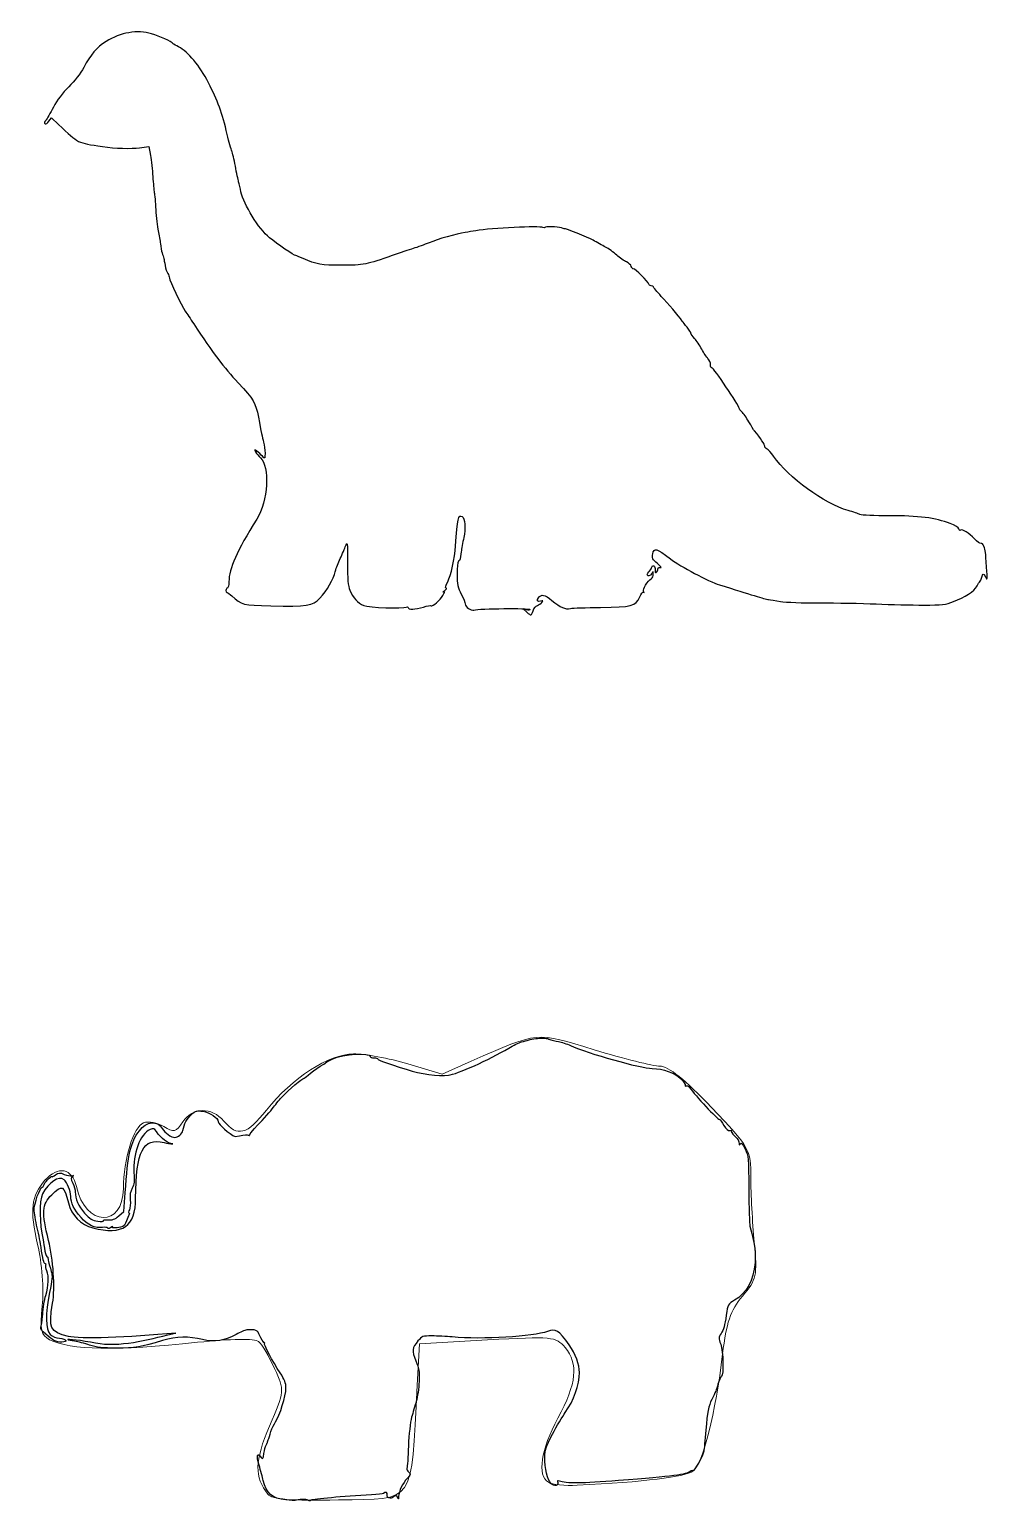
# Model space of a CAD drawing. Header units: centimetres. Extents: x -123 to 5, y -5 to 52.
# Drawn here: x -1.38 to 1.451, y -1.164 to 3.204 of the extents above; entities that cross this region are included whole.
import ezdxf

# ---------------------------------------------------------------- set-up
doc = ezdxf.new("R2010")
doc.units = ezdxf.units.CM
doc.header["$MEASUREMENT"] = 0
doc.layers.add('Layer 1', color=7, linetype='Continuous')

msp = doc.modelspace()

# ---------------------------------------------------------------- linework, layer by layer
at = {"layer": 'Layer 1'}
for points, knots in [([(0.0894, 1.48136), (0.0894, 1.48136), (0.0789, 1.49049), (0.0789, 1.49049), (0.0789, 1.49049), (0.0789, 1.49049), (0.08891, 1.48773), (0.08891, 1.48773), (0.08891, 1.48773), (0.09442, 1.48621), (0.09892, 1.48679), (0.09892, 1.489), (0.09892, 1.489), (0.09892, 1.49341), (-0.05229, 1.49205), (-0.06659, 1.48751), (-0.06659, 1.48751), (-0.07591, 1.48455), (-0.09241, 1.49628), (-0.09241, 1.50587), (-0.09241, 1.50587), (-0.09241, 1.50894), (-0.09777, 1.52178), (-0.10432, 1.53441), (-0.10432, 1.53441), (-0.1142, 1.55345), (-0.11628, 1.56343), (-0.11653, 1.59284), (-0.11653, 1.59284), (-0.1167, 1.61235), (-0.11484, 1.62973), (-0.1124, 1.63147), (-0.1124, 1.63147), (-0.10763, 1.63488), (-0.10701, 1.63704), (-0.10426, 1.65974), (-0.10426, 1.65974), (-0.10326, 1.66795), (-0.09988, 1.68673), (-0.09675, 1.70148), (-0.09675, 1.70148), (-0.09093, 1.72884), (-0.09338, 1.75876), (-0.10187, 1.76401), (-0.10187, 1.76401), (-0.11276, 1.77074), (-0.1155, 1.75821), (-0.12097, 1.6769), (-0.12097, 1.6769), (-0.12341, 1.64054), (-0.13469, 1.58879), (-0.14399, 1.57123), (-0.14399, 1.57123), (-0.14973, 1.56039), (-0.15189, 1.55232), (-0.14906, 1.55232), (-0.14906, 1.55232), (-0.14634, 1.55232), (-0.148, 1.54917), (-0.15275, 1.54532), (-0.15275, 1.54532), (-0.1575, 1.54147), (-0.15882, 1.53963), (-0.15567, 1.54123), (-0.15567, 1.54123), (-0.15223, 1.54299), (-0.15322, 1.53877), (-0.15819, 1.53061), (-0.15819, 1.53061), (-0.16705, 1.51603), (-0.18937, 1.49651), (-0.193, 1.50014), (-0.193, 1.50014), (-0.19422, 1.50136), (-0.20445, 1.49959), (-0.21572, 1.4962), (-0.21572, 1.4962), (-0.24009, 1.48886), (-0.2615, 1.48818), (-0.2615, 1.49474), (-0.2615, 1.49474), (-0.2615, 1.49733), (-0.26395, 1.49794), (-0.26695, 1.49609), (-0.26695, 1.49609), (-0.27595, 1.49053), (-0.37716, 1.49434), (-0.39233, 1.50081), (-0.39233, 1.50081), (-0.41005, 1.50837), (-0.42378, 1.52344), (-0.43323, 1.54571), (-0.43323, 1.54571), (-0.43918, 1.55974), (-0.4407, 1.57692), (-0.4405, 1.62796), (-0.4405, 1.62796), (-0.44025, 1.69017), (-0.4405, 1.69184), (-0.44694, 1.67468), (-0.44694, 1.67468), (-0.45062, 1.66489), (-0.45838, 1.64687), (-0.46418, 1.63464), (-0.46418, 1.63464), (-0.46998, 1.6224), (-0.47567, 1.60691), (-0.47683, 1.6002), (-0.47683, 1.6002), (-0.48007, 1.58136), (-0.5021, 1.54346), (-0.5218, 1.52286), (-0.5218, 1.52286), (-0.54404, 1.49959), (-0.55912, 1.4972), (-0.66746, 1.49969), (-0.66746, 1.49969), (-0.74958, 1.50158), (-0.75281, 1.5024), (-0.78204, 1.52893), (-0.78204, 1.52893), (-0.78813, 1.53446), (-0.79464, 1.53898), (-0.7965, 1.53898), (-0.7965, 1.53898), (-0.79836, 1.53898), (-0.79988, 1.54198), (-0.79988, 1.54565), (-0.79988, 1.54565), (-0.79988, 1.54932), (-0.79788, 1.55232), (-0.79543, 1.55232), (-0.79543, 1.55232), (-0.79298, 1.55232), (-0.79095, 1.56083), (-0.79092, 1.57123), (-0.79092, 1.57123), (-0.7908, 1.60991), (-0.76794, 1.66125), (-0.70849, 1.7564), (-0.70849, 1.7564), (-0.67534, 1.80945), (-0.66941, 1.91174), (-0.69798, 1.9376), (-0.69798, 1.9376), (-0.70309, 1.94222), (-0.70941, 1.95003), (-0.71203, 1.95495), (-0.71203, 1.95495), (-0.71647, 1.96328), (-0.71621, 1.96344), (-0.70828, 1.95723), (-0.70828, 1.95723), (-0.7036, 1.95356), (-0.69626, 1.94675), (-0.69198, 1.94209), (-0.69198, 1.94209), (-0.68445, 1.93389), (-0.68419, 1.93418), (-0.68422, 1.95098), (-0.68422, 1.95098), (-0.68422, 1.96053), (-0.68615, 1.97535), (-0.68847, 1.98392), (-0.68847, 1.98392), (-0.69316, 2.00117), (-0.69532, 2.0116), (-0.70377, 2.05747), (-0.70377, 2.05747), (-0.7117, 2.10056), (-0.71716, 2.10983), (-0.76386, 2.15967), (-0.76386, 2.15967), (-0.80554, 2.20415), (-0.83795, 2.24714), (-0.89503, 2.33369), (-0.89503, 2.33369), (-0.90454, 2.3481), (-0.9157, 2.3649), (-0.91984, 2.37102), (-0.91984, 2.37102), (-0.9322, 2.3893), (-0.96673, 2.46168), (-0.96673, 2.46934), (-0.96673, 2.46934), (-0.96673, 2.47325), (-0.96896, 2.47925), (-0.97168, 2.48269), (-0.97168, 2.48269), (-0.9744, 2.48612), (-0.97801, 2.49694), (-0.9797, 2.50673), (-0.9797, 2.50673), (-0.98323, 2.52718), (-0.98384, 2.52972), (-0.98854, 2.54374), (-0.98854, 2.54374), (-0.99044, 2.54941), (-0.99273, 2.56143), (-0.99361, 2.57044), (-0.99361, 2.57044), (-0.9945, 2.57945), (-0.99736, 2.59683), (-0.99997, 2.60907), (-0.99997, 2.60907), (-1.00258, 2.62131), (-1.00581, 2.64934), (-1.00714, 2.67136), (-1.00714, 2.67136), (-1.00847, 2.69338), (-1.01052, 2.71641), (-1.0117, 2.72253), (-1.0117, 2.72253), (-1.01288, 2.72865), (-1.01476, 2.74967), (-1.01589, 2.76925), (-1.01589, 2.76925), (-1.01702, 2.78883), (-1.0201, 2.81701), (-1.02273, 2.83187), (-1.02273, 2.83187), (-1.02273, 2.83187), (-1.02752, 2.85889), (-1.02752, 2.85889), (-1.02752, 2.85889), (-1.02752, 2.85889), (-1.05497, 2.85489), (-1.05497, 2.85489), (-1.05497, 2.85489), (-1.08028, 2.8512), (-1.12681, 2.85266), (-1.16474, 2.85832), (-1.16474, 2.85832), (-1.24065, 2.86965), (-1.23412, 2.86638), (-1.29429, 2.92316), (-1.29429, 2.92316), (-1.29429, 2.92316), (-1.31593, 2.94358), (-1.31593, 2.94358), (-1.31593, 2.94358), (-1.31593, 2.94358), (-1.32285, 2.93303), (-1.32285, 2.93303), (-1.32285, 2.93303), (-1.32665, 2.92722), (-1.33181, 2.92374), (-1.33431, 2.92528), (-1.33431, 2.92528), (-1.33722, 2.92708), (-1.33657, 2.93073), (-1.33251, 2.93543), (-1.33251, 2.93543), (-1.32902, 2.93947), (-1.3187, 2.95716), (-1.30957, 2.97475), (-1.30957, 2.97475), (-1.29888, 2.99535), (-1.28274, 3.01672), (-1.26421, 3.03482), (-1.26421, 3.03482), (-1.24722, 3.05141), (-1.22915, 3.07481), (-1.22007, 3.09199), (-1.22007, 3.09199), (-1.19956, 3.13079), (-1.18188, 3.15146), (-1.15429, 3.16892), (-1.15429, 3.16892), (-1.11202, 3.19568), (-1.06082, 3.20437), (-1.01949, 3.19182), (-1.01949, 3.19182), (-0.99504, 3.18439), (-0.9606, 3.1686), (-0.95563, 3.16253), (-0.95563, 3.16253), (-0.95441, 3.16104), (-0.94733, 3.1567), (-0.9399, 3.1529), (-0.9399, 3.1529), (-0.91158, 3.1384), (-0.87729, 3.09731), (-0.85144, 3.04691), (-0.85144, 3.04691), (-0.82464, 2.99463), (-0.81104, 2.95726), (-0.79576, 2.89384), (-0.79576, 2.89384), (-0.79045, 2.87182), (-0.78444, 2.84979), (-0.7824, 2.8449), (-0.7824, 2.8449), (-0.78036, 2.84001), (-0.77566, 2.81998), (-0.77195, 2.80041), (-0.77195, 2.80041), (-0.76824, 2.78083), (-0.76384, 2.75981), (-0.76216, 2.75369), (-0.76216, 2.75369), (-0.76048, 2.74757), (-0.7574, 2.7344), (-0.75531, 2.72441), (-0.75531, 2.72441), (-0.74742, 2.68676), (-0.70269, 2.61455), (-0.67122, 2.58867), (-0.67122, 2.58867), (-0.64814, 2.56969), (-0.59784, 2.53567), (-0.59287, 2.53567), (-0.59287, 2.53567), (-0.59167, 2.53567), (-0.5822, 2.53184), (-0.57182, 2.52716), (-0.57182, 2.52716), (-0.53272, 2.50952), (-0.51795, 2.50692), (-0.4573, 2.50703), (-0.4573, 2.50703), (-0.39345, 2.50714), (-0.3823, 2.50928), (-0.30824, 2.53566), (-0.30824, 2.53566), (-0.28622, 2.54351), (-0.25818, 2.55298), (-0.24595, 2.55672), (-0.24595, 2.55672), (-0.23371, 2.56046), (-0.21269, 2.56808), (-0.19923, 2.57366), (-0.19923, 2.57366), (-0.17357, 2.5843), (-0.11895, 2.59987), (-0.09244, 2.6041), (-0.09244, 2.6041), (-0.08387, 2.60547), (-0.06986, 2.60777), (-0.06129, 2.60921), (-0.06129, 2.60921), (-0.01468, 2.61706), (0.12788, 2.62401), (0.13704, 2.61887), (0.13704, 2.61887), (0.14053, 2.61691), (0.14338, 2.61693), (0.14338, 2.61891), (0.14338, 2.61891), (0.14338, 2.62259), (0.18033, 2.62148), (0.19232, 2.61744), (0.19232, 2.61744), (0.19599, 2.6162), (0.19948, 2.61528), (0.20008, 2.61539), (0.20008, 2.61539), (0.20453, 2.61622), (0.26971, 2.59019), (0.28576, 2.58117), (0.28576, 2.58117), (0.29677, 2.57498), (0.31316, 2.56591), (0.32218, 2.56102), (0.32218, 2.56102), (0.3312, 2.55613), (0.34622, 2.54543), (0.35555, 2.53725), (0.35555, 2.53725), (0.36488, 2.52907), (0.37791, 2.51993), (0.38449, 2.51693), (0.38449, 2.51693), (0.39107, 2.51394), (0.39741, 2.50786), (0.39857, 2.50343), (0.39857, 2.50343), (0.39973, 2.499), (0.40235, 2.49589), (0.4044, 2.49651), (0.4044, 2.49651), (0.40908, 2.49795), (0.45039, 2.45721), (0.45039, 2.45116), (0.45039, 2.45116), (0.45039, 2.4487), (0.45339, 2.44669), (0.45706, 2.44669), (0.45706, 2.44669), (0.46073, 2.44669), (0.46375, 2.44519), (0.46376, 2.44335), (0.46376, 2.44335), (0.46376, 2.44151), (0.47435, 2.42887), (0.48726, 2.41525), (0.48726, 2.41525), (0.50708, 2.39434), (0.53699, 2.35912), (0.54931, 2.34217), (0.54931, 2.34217), (0.55111, 2.3397), (0.55762, 2.33138), (0.56377, 2.32368), (0.56377, 2.32368), (0.56993, 2.31599), (0.57496, 2.30796), (0.57496, 2.30584), (0.57496, 2.30584), (0.57496, 2.30372), (0.57974, 2.29683), (0.58559, 2.29053), (0.58559, 2.29053), (0.59143, 2.28423), (0.60106, 2.26998), (0.60697, 2.25886), (0.60697, 2.25886), (0.61289, 2.24775), (0.62112, 2.23526), (0.62527, 2.23111), (0.62527, 2.23111), (0.62942, 2.22696), (0.63281, 2.21859), (0.63281, 2.2125), (0.63281, 2.2125), (0.63281, 2.20641), (0.6346, 2.20254), (0.63678, 2.20389), (0.63678, 2.20389), (0.64046, 2.20616), (0.71735, 2.09184), (0.71735, 2.0841), (0.71735, 2.0841), (0.71735, 2.0822), (0.72095, 2.0774), (0.72535, 2.07344), (0.72535, 2.07344), (0.72975, 2.06948), (0.73912, 2.05626), (0.74617, 2.04407), (0.74617, 2.04407), (0.75322, 2.03187), (0.76066, 2.01986), (0.7627, 2.01737), (0.7627, 2.01737), (0.78141, 1.99454), (0.79299, 1.97721), (0.79299, 1.97205), (0.79299, 1.97205), (0.79299, 1.96864), (0.79606, 1.96467), (0.79982, 1.96323), (0.79982, 1.96323), (0.80358, 1.96179), (0.81235, 1.95234), (0.81932, 1.94223), (0.81932, 1.94223), (0.86295, 1.87896), (0.96874, 1.80196), (1.03994, 1.78167), (1.03994, 1.78167), (1.05462, 1.77749), (1.07019, 1.77218), (1.07453, 1.76988), (1.07453, 1.76988), (1.07887, 1.76758), (1.11791, 1.76586), (1.16129, 1.76606), (1.16129, 1.76606), (1.24704, 1.76646), (1.29768, 1.76007), (1.34139, 1.74332), (1.34139, 1.74332), (1.35593, 1.73775), (1.36697, 1.73079), (1.36697, 1.7272), (1.36697, 1.7272), (1.36697, 1.72372), (1.36906, 1.72217), (1.37162, 1.72375), (1.37162, 1.72375), (1.37756, 1.72742), (1.39654, 1.71549), (1.41385, 1.69721), (1.41385, 1.69721), (1.42128, 1.68937), (1.42962, 1.6837), (1.43238, 1.68462), (1.43238, 1.68462), (1.43514, 1.68554), (1.43896, 1.68168), (1.44085, 1.67604), (1.44085, 1.67604), (1.44561, 1.66185), (1.4456, 1.66198), (1.44883, 1.61462), (1.44883, 1.61462), (1.45138, 1.57721), (1.45103, 1.57387), (1.44578, 1.58555), (1.44578, 1.58555), (1.44016, 1.59807), (1.43708, 1.59695), (1.43396, 1.58125), (1.43396, 1.58125), (1.43347, 1.5788), (1.43052, 1.5738), (1.4274, 1.57013), (1.4274, 1.57013), (1.42428, 1.56646), (1.42055, 1.56014), (1.41912, 1.55609), (1.41912, 1.55609), (1.41537, 1.54547), (1.38237, 1.52413), (1.3514, 1.5123), (1.3514, 1.5123), (1.32817, 1.50342), (1.31663, 1.5021), (1.26241, 1.5021), (1.26241, 1.5021), (1.22815, 1.5021), (1.16508, 1.50361), (1.12225, 1.50546), (1.12225, 1.50546), (1.07942, 1.50731), (1.00434, 1.50871), (0.9554, 1.50857), (0.9554, 1.50857), (0.90646, 1.50843), (0.8544, 1.51031), (0.83972, 1.51275), (0.83972, 1.51275), (0.82504, 1.51519), (0.80902, 1.51777), (0.80412, 1.51849), (0.80412, 1.51849), (0.79346, 1.52005), (0.7503, 1.53301), (0.65951, 1.56194), (0.65951, 1.56194), (0.62639, 1.57249), (0.54458, 1.61566), (0.51413, 1.63865), (0.51413, 1.63865), (0.47183, 1.67059), (0.46571, 1.67236), (0.46199, 1.65375), (0.46199, 1.65375), (0.45942, 1.64089), (0.46098, 1.63762), (0.47587, 1.62472), (0.47587, 1.62472), (0.4851, 1.61673), (0.48915, 1.6114), (0.48486, 1.61288), (0.48486, 1.61288), (0.47964, 1.61468), (0.47707, 1.6133), (0.47707, 1.60868), (0.47707, 1.60868), (0.47707, 1.60489), (0.47491, 1.60045), (0.47226, 1.59882), (0.47226, 1.59882), (0.46922, 1.59694), (0.46799, 1.59957), (0.46892, 1.60593), (0.46892, 1.60593), (0.46973, 1.61148), (0.46789, 1.61687), (0.46483, 1.61791), (0.46483, 1.61791), (0.46177, 1.61895), (0.45927, 1.6175), (0.45927, 1.61467), (0.45927, 1.61467), (0.45927, 1.61184), (0.45627, 1.60653), (0.4526, 1.60286), (0.4526, 1.60286), (0.44893, 1.59919), (0.44593, 1.59433), (0.44593, 1.59205), (0.44593, 1.59205), (0.44593, 1.58513), (0.45411, 1.58743), (0.45892, 1.59571), (0.45892, 1.59571), (0.46299, 1.6027), (0.46347, 1.6025), (0.46359, 1.59371), (0.46359, 1.59371), (0.46367, 1.58833), (0.46107, 1.58232), (0.45783, 1.58036), (0.45783, 1.58036), (0.44642, 1.57347), (0.43146, 1.54884), (0.43499, 1.54274), (0.43499, 1.54274), (0.43689, 1.53945), (0.4368, 1.53825), (0.43479, 1.54007), (0.43479, 1.54007), (0.43278, 1.54189), (0.42763, 1.53557), (0.42335, 1.52601), (0.42335, 1.52601), (0.4113, 1.4991), (0.39899, 1.4958), (0.30799, 1.49512), (0.30799, 1.49512), (0.26516, 1.4948), (0.22497, 1.49344), (0.21866, 1.49211), (0.21866, 1.49211), (0.20305, 1.4888), (0.18955, 1.49465), (0.16391, 1.51585), (0.16391, 1.51585), (0.14286, 1.53326), (0.13246, 1.53534), (0.12452, 1.52374), (0.12452, 1.52374), (0.11866, 1.51519), (0.12093, 1.51121), (0.13027, 1.51365), (0.13027, 1.51365), (0.13767, 1.51558), (0.13844, 1.51486), (0.13432, 1.50989), (0.13432, 1.50989), (0.13151, 1.50651), (0.12556, 1.50258), (0.12109, 1.50116), (0.12109, 1.50116), (0.11662, 1.49974), (0.1109, 1.49266), (0.10838, 1.48541), (0.10838, 1.48541), (0.10292, 1.46975), (0.10277, 1.46972), (0.08936, 1.48138), (0.08936, 1.48138), (0.08936, 1.48138), (0.0894, 1.48136), (0.0894, 1.48136)], [0, 0, 0, 0, 0.006135, 0.006135, 0.006135, 0.006135, 0.0122699, 0.0122699, 0.0122699, 0.0122699, 0.0184049, 0.0184049, 0.0184049, 0.0184049, 0.0245399, 0.0245399, 0.0245399, 0.0245399, 0.0306748, 0.0306748, 0.0306748, 0.0306748, 0.0368098, 0.0368098, 0.0368098, 0.0368098, 0.0429448, 0.0429448, 0.0429448, 0.0429448, 0.0490798, 0.0490798, 0.0490798, 0.0490798, 0.0552147, 0.0552147, 0.0552147, 0.0552147, 0.0613497, 0.0613497, 0.0613497, 0.0613497, 0.0674847, 0.0674847, 0.0674847, 0.0674847, 0.0736196, 0.0736196, 0.0736196, 0.0736196, 0.0797546, 0.0797546, 0.0797546, 0.0797546, 0.0858896, 0.0858896, 0.0858896, 0.0858896, 0.0920245, 0.0920245, 0.0920245, 0.0920245, 0.0981595, 0.0981595, 0.0981595, 0.0981595, 0.1042945, 0.1042945, 0.1042945, 0.1042945, 0.1104294, 0.1104294, 0.1104294, 0.1104294, 0.1165644, 0.1165644, 0.1165644, 0.1165644, 0.1226994, 0.1226994, 0.1226994, 0.1226994, 0.1288344, 0.1288344, 0.1288344, 0.1288344, 0.1349693, 0.1349693, 0.1349693, 0.1349693, 0.1411043, 0.1411043, 0.1411043, 0.1411043, 0.1472393, 0.1472393, 0.1472393, 0.1472393, 0.1533742, 0.1533742, 0.1533742, 0.1533742, 0.1595092, 0.1595092, 0.1595092, 0.1595092, 0.1656442, 0.1656442, 0.1656442, 0.1656442, 0.1717791, 0.1717791, 0.1717791, 0.1717791, 0.1779141, 0.1779141, 0.1779141, 0.1779141, 0.1840491, 0.1840491, 0.1840491, 0.1840491, 0.190184, 0.190184, 0.190184, 0.190184, 0.196319, 0.196319, 0.196319, 0.196319, 0.202454, 0.202454, 0.202454, 0.202454, 0.208589, 0.208589, 0.208589, 0.208589, 0.2147239, 0.2147239, 0.2147239, 0.2147239, 0.2208589, 0.2208589, 0.2208589, 0.2208589, 0.2269939, 0.2269939, 0.2269939, 0.2269939, 0.2331288, 0.2331288, 0.2331288, 0.2331288, 0.2392638, 0.2392638, 0.2392638, 0.2392638, 0.2453988, 0.2453988, 0.2453988, 0.2453988, 0.2515337, 0.2515337, 0.2515337, 0.2515337, 0.2576687, 0.2576687, 0.2576687, 0.2576687, 0.2638037, 0.2638037, 0.2638037, 0.2638037, 0.2699387, 0.2699387, 0.2699387, 0.2699387, 0.2760736, 0.2760736, 0.2760736, 0.2760736, 0.2822086, 0.2822086, 0.2822086, 0.2822086, 0.2883436, 0.2883436, 0.2883436, 0.2883436, 0.2944785, 0.2944785, 0.2944785, 0.2944785, 0.3006135, 0.3006135, 0.3006135, 0.3006135, 0.3067485, 0.3067485, 0.3067485, 0.3067485, 0.3128834, 0.3128834, 0.3128834, 0.3128834, 0.3190184, 0.3190184, 0.3190184, 0.3190184, 0.3251534, 0.3251534, 0.3251534, 0.3251534, 0.3312883, 0.3312883, 0.3312883, 0.3312883, 0.3374233, 0.3374233, 0.3374233, 0.3374233, 0.3435583, 0.3435583, 0.3435583, 0.3435583, 0.3496933, 0.3496933, 0.3496933, 0.3496933, 0.3558282, 0.3558282, 0.3558282, 0.3558282, 0.3619632, 0.3619632, 0.3619632, 0.3619632, 0.3680982, 0.3680982, 0.3680982, 0.3680982, 0.3742331, 0.3742331, 0.3742331, 0.3742331, 0.3803681, 0.3803681, 0.3803681, 0.3803681, 0.3865031, 0.3865031, 0.3865031, 0.3865031, 0.392638, 0.392638, 0.392638, 0.392638, 0.398773, 0.398773, 0.398773, 0.398773, 0.404908, 0.404908, 0.404908, 0.404908, 0.4110429, 0.4110429, 0.4110429, 0.4110429, 0.4171779, 0.4171779, 0.4171779, 0.4171779, 0.4233129, 0.4233129, 0.4233129, 0.4233129, 0.4294479, 0.4294479, 0.4294479, 0.4294479, 0.4355828, 0.4355828, 0.4355828, 0.4355828, 0.4417178, 0.4417178, 0.4417178, 0.4417178, 0.4478528, 0.4478528, 0.4478528, 0.4478528, 0.4539877, 0.4539877, 0.4539877, 0.4539877, 0.4601227, 0.4601227, 0.4601227, 0.4601227, 0.4662577, 0.4662577, 0.4662577, 0.4662577, 0.4723926, 0.4723926, 0.4723926, 0.4723926, 0.4785276, 0.4785276, 0.4785276, 0.4785276, 0.4846626, 0.4846626, 0.4846626, 0.4846626, 0.4907975, 0.4907975, 0.4907975, 0.4907975, 0.4969325, 0.4969325, 0.4969325, 0.4969325, 0.5030675, 0.5030675, 0.5030675, 0.5030675, 0.5092025, 0.5092025, 0.5092025, 0.5092025, 0.5153374, 0.5153374, 0.5153374, 0.5153374, 0.5214724, 0.5214724, 0.5214724, 0.5214724, 0.5276074, 0.5276074, 0.5276074, 0.5276074, 0.5337423, 0.5337423, 0.5337423, 0.5337423, 0.5398773, 0.5398773, 0.5398773, 0.5398773, 0.5460123, 0.5460123, 0.5460123, 0.5460123, 0.5521472, 0.5521472, 0.5521472, 0.5521472, 0.5582822, 0.5582822, 0.5582822, 0.5582822, 0.5644172, 0.5644172, 0.5644172, 0.5644172, 0.5705521, 0.5705521, 0.5705521, 0.5705521, 0.5766871, 0.5766871, 0.5766871, 0.5766871, 0.5828221, 0.5828221, 0.5828221, 0.5828221, 0.5889571, 0.5889571, 0.5889571, 0.5889571, 0.595092, 0.595092, 0.595092, 0.595092, 0.601227, 0.601227, 0.601227, 0.601227, 0.607362, 0.607362, 0.607362, 0.607362, 0.6134969, 0.6134969, 0.6134969, 0.6134969, 0.6196319, 0.6196319, 0.6196319, 0.6196319, 0.6257669, 0.6257669, 0.6257669, 0.6257669, 0.6319018, 0.6319018, 0.6319018, 0.6319018, 0.6380368, 0.6380368, 0.6380368, 0.6380368, 0.6441718, 0.6441718, 0.6441718, 0.6441718, 0.6503067, 0.6503067, 0.6503067, 0.6503067, 0.6564417, 0.6564417, 0.6564417, 0.6564417, 0.6625767, 0.6625767, 0.6625767, 0.6625767, 0.6687117, 0.6687117, 0.6687117, 0.6687117, 0.6748466, 0.6748466, 0.6748466, 0.6748466, 0.6809816, 0.6809816, 0.6809816, 0.6809816, 0.6871166, 0.6871166, 0.6871166, 0.6871166, 0.6932515, 0.6932515, 0.6932515, 0.6932515, 0.6993865, 0.6993865, 0.6993865, 0.6993865, 0.7055215, 0.7055215, 0.7055215, 0.7055215, 0.7116564, 0.7116564, 0.7116564, 0.7116564, 0.7177914, 0.7177914, 0.7177914, 0.7177914, 0.7239264, 0.7239264, 0.7239264, 0.7239264, 0.7300613, 0.7300613, 0.7300613, 0.7300613, 0.7361963, 0.7361963, 0.7361963, 0.7361963, 0.7423313, 0.7423313, 0.7423313, 0.7423313, 0.7484663, 0.7484663, 0.7484663, 0.7484663, 0.7546012, 0.7546012, 0.7546012, 0.7546012, 0.7607362, 0.7607362, 0.7607362, 0.7607362, 0.7668712, 0.7668712, 0.7668712, 0.7668712, 0.7730061, 0.7730061, 0.7730061, 0.7730061, 0.7791411, 0.7791411, 0.7791411, 0.7791411, 0.7852761, 0.7852761, 0.7852761, 0.7852761, 0.791411, 0.791411, 0.791411, 0.791411, 0.797546, 0.797546, 0.797546, 0.797546, 0.803681, 0.803681, 0.803681, 0.803681, 0.809816, 0.809816, 0.809816, 0.809816, 0.8159509, 0.8159509, 0.8159509, 0.8159509, 0.8220859, 0.8220859, 0.8220859, 0.8220859, 0.8282209, 0.8282209, 0.8282209, 0.8282209, 0.8343558, 0.8343558, 0.8343558, 0.8343558, 0.8404908, 0.8404908, 0.8404908, 0.8404908, 0.8466258, 0.8466258, 0.8466258, 0.8466258, 0.8527607, 0.8527607, 0.8527607, 0.8527607, 0.8588957, 0.8588957, 0.8588957, 0.8588957, 0.8650307, 0.8650307, 0.8650307, 0.8650307, 0.8711656, 0.8711656, 0.8711656, 0.8711656, 0.8773006, 0.8773006, 0.8773006, 0.8773006, 0.8834356, 0.8834356, 0.8834356, 0.8834356, 0.8895706, 0.8895706, 0.8895706, 0.8895706, 0.8957055, 0.8957055, 0.8957055, 0.8957055, 0.9018405, 0.9018405, 0.9018405, 0.9018405, 0.9079755, 0.9079755, 0.9079755, 0.9079755, 0.9141104, 0.9141104, 0.9141104, 0.9141104, 0.9202454, 0.9202454, 0.9202454, 0.9202454, 0.9263804, 0.9263804, 0.9263804, 0.9263804, 0.9325153, 0.9325153, 0.9325153, 0.9325153, 0.9386503, 0.9386503, 0.9386503, 0.9386503, 0.9447853, 0.9447853, 0.9447853, 0.9447853, 0.9509202, 0.9509202, 0.9509202, 0.9509202, 0.9570552, 0.9570552, 0.9570552, 0.9570552, 0.9631902, 0.9631902, 0.9631902, 0.9631902, 0.9693252, 0.9693252, 0.9693252, 0.9693252, 0.9754601, 0.9754601, 0.9754601, 0.9754601, 0.9815951, 0.9815951, 0.9815951, 0.9815951, 0.9877301, 0.9877301, 0.9877301, 0.9877301, 1, 1, 1, 1]), ([(0.13689, 0.22135), (0.12421, 0.22147), (0.10823, 0.21934), (0.09398, 0.21531), (0.09398, 0.21531), (0.09031, 0.21427), (0.08131, 0.21183), (0.07397, 0.2099), (0.07397, 0.2099), (0.06663, 0.20797), (0.04961, 0.19974), (0.03609, 0.19165), (0.03609, 0.19165), (-0.02153, 0.15719), (-0.11717, 0.11418), (-0.1421, 0.11149), (-0.1421, 0.11149), (-0.17108, 0.10836), (-0.22627, 0.11584), (-0.26417, 0.12798), (-0.26417, 0.12798), (-0.33465, 0.15055), (-0.351, 0.15651), (-0.351, 0.15969), (-0.351, 0.15969), (-0.351, 0.16158), (-0.35596, 0.16309), (-0.36207, 0.16309), (-0.36207, 0.16309), (-0.36819, 0.16309), (-0.37314, 0.16486), (-0.37314, 0.16699), (-0.37314, 0.16699), (-0.37314, 0.17928), (-0.4535, 0.17398), (-0.48426, 0.15969), (-0.48426, 0.15969), (-0.5029, 0.15103), (-0.53961, 0.12675), (-0.55674, 0.11162), (-0.55674, 0.11162), (-0.56346, 0.10568), (-0.56956, 0.10131), (-0.57033, 0.10193), (-0.57033, 0.10193), (-0.57219, 0.10342), (-0.6156, 0.06653), (-0.63199, 0.04958), (-0.63199, 0.04958), (-0.63909, 0.04224), (-0.6513, 0.0275), (-0.65917, 0.01674), (-0.65917, 0.01674), (-0.66704, 0.00598), (-0.68839, -0.01801), (-0.70661, -0.03662), (-0.70661, -0.03662), (-0.75884, -0.08994), (-0.69585, -0.053), (-0.77205, -0.07009), (-0.77205, -0.07009), (-0.79014, -0.06267), (-0.82251, -0.0343), (-0.82251, -0.02592), (-0.82251, -0.02592), (-0.82251, -0.01508), (-0.84747, 0.00194), (-0.86744, 0.00479), (-0.86744, 0.00479), (-0.88554, 0.00737), (-0.88927, 0.00637), (-0.90167, -0.00465), (-0.90167, -0.00465), (-0.91466, -0.0162), (-0.92335, -0.03231), (-0.92734, -0.05209), (-0.92734, -0.05209), (-0.92922, -0.06141), (-0.94179, -0.07239), (-0.95087, -0.0726), (-0.95087, -0.0726), (-0.96134, -0.07285), (-0.98052, -0.05904), (-0.98812, -0.0458), (-0.98812, -0.0458), (-1.00212, -0.0214), (-1.03439, -0.02466), (-1.0557, -0.0526), (-1.0557, -0.0526), (-1.08212, -0.08724), (-1.08951, -0.11943), (-1.09761, -0.23683), (-1.09761, -0.23683), (-1.09761, -0.23683), (-1.10139, -0.29195), (-1.10139, -0.29195), (-1.10139, -0.29195), (-1.10139, -0.29195), (-1.11662, -0.30479), (-1.11662, -0.30479), (-1.11662, -0.30479), (-1.12842, -0.31475), (-1.13543, -0.31737), (-1.14808, -0.31637), (-1.14808, -0.31637), (-1.1572, -0.31564), (-1.16334, -0.31685), (-1.16192, -0.31914), (-1.16192, -0.31914), (-1.16042, -0.32156), (-1.16732, -0.32202), (-1.17891, -0.32027), (-1.17891, -0.32027), (-1.19487, -0.31787), (-1.20204, -0.31342), (-1.21742, -0.29623), (-1.21742, -0.29623), (-1.23585, -0.27563), (-1.24518, -0.25461), (-1.24523, -0.23356), (-1.24523, -0.23356), (-1.24523, -0.22781), (-1.2486, -0.21619), (-1.25265, -0.20764), (-1.25265, -0.20764), (-1.25894, -0.19438), (-1.25912, -0.19143), (-1.25378, -0.18763), (-1.25378, -0.18763), (-1.2488, -0.18409), (-1.24906, -0.18366), (-1.25516, -0.18562), (-1.25516, -0.18562), (-1.25938, -0.18697), (-1.26956, -0.18517), (-1.27781, -0.18172), (-1.27781, -0.18172), (-1.29114, -0.17615), (-1.29412, -0.17633), (-1.30361, -0.18298), (-1.30361, -0.18298), (-1.30949, -0.1871), (-1.31444, -0.18957), (-1.31468, -0.18839), (-1.31468, -0.18839), (-1.31557, -0.18405), (-1.33851, -0.20869), (-1.33859, -0.21406), (-1.33859, -0.21406), (-1.33863, -0.21712), (-1.34045, -0.2196), (-1.34262, -0.2196), (-1.34262, -0.2196), (-1.34914, -0.2196), (-1.36733, -0.26938), (-1.36691, -0.28617), (-1.36691, -0.28617), (-1.3667, -0.29479), (-1.36251, -0.31885), (-1.3576, -0.33965), (-1.3576, -0.33965), (-1.35269, -0.36045), (-1.34752, -0.38652), (-1.34615, -0.39754), (-1.34615, -0.39754), (-1.34207, -0.43026), (-1.33786, -0.44649), (-1.33344, -0.44649), (-1.33344, -0.44649), (-1.33115, -0.44649), (-1.33042, -0.44828), (-1.3318, -0.45052), (-1.3318, -0.45052), (-1.33319, -0.45276), (-1.33203, -0.46032), (-1.32928, -0.46726), (-1.32928, -0.46726), (-1.32264, -0.48402), (-1.3238, -0.51006), (-1.33243, -0.53974), (-1.33243, -0.53974), (-1.33631, -0.5531), (-1.34022, -0.57813), (-1.34111, -0.59536), (-1.34111, -0.59536), (-1.34396, -0.64414), (-1.35772, -0.63075), (-1.33192, -0.65463), (-1.33192, -0.65463), (-1.31391, -0.67202), (-1.30207, -0.67791), (-1.28523, -0.67791), (-1.28523, -0.67791), (-1.26511, -0.67791), (-1.27073, -0.66786), (-1.29165, -0.66646), (-1.29165, -0.66646), (-1.30249, -0.66574), (-1.31259, -0.66151), (-1.31921, -0.65488), (-1.31921, -0.65488), (-1.33375, -0.64033), (-1.33444, -0.59375), (-1.3211, -0.5313), (-1.3211, -0.5313), (-1.31314, -0.49406), (-1.31216, -0.48167), (-1.31594, -0.46901), (-1.31594, -0.46901), (-1.32428, -0.44106), (-1.32669, -0.43088), (-1.32563, -0.42912), (-1.32563, -0.42912), (-1.32506, -0.42817), (-1.32664, -0.42614), (-1.32915, -0.42459), (-1.32915, -0.42459), (-1.33166, -0.42304), (-1.33492, -0.41185), (-1.33645, -0.39967), (-1.33645, -0.39967), (-1.33798, -0.38749), (-1.3401, -0.37452), (-1.34111, -0.37085), (-1.34111, -0.37085), (-1.35125, -0.3338), (-1.35183, -0.25783), (-1.34212, -0.2396), (-1.34212, -0.2396), (-1.32381, -0.20523), (-1.29332, -0.18512), (-1.27832, -0.19757), (-1.27832, -0.19757), (-1.26893, -0.20536), (-1.25856, -0.23117), (-1.25856, -0.2469), (-1.25856, -0.2469), (-1.25856, -0.26588), (-1.24887, -0.28579), (-1.22798, -0.30932), (-1.22798, -0.30932), (-1.20817, -0.33163), (-1.18622, -0.3418), (-1.16468, -0.33864), (-1.16468, -0.33864), (-1.15742, -0.33757), (-1.15041, -0.3385), (-1.14908, -0.34065), (-1.14908, -0.34065), (-1.14775, -0.34281), (-1.14361, -0.34212), (-1.14002, -0.33914), (-1.14002, -0.33914), (-1.13481, -0.33483), (-1.13377, -0.33491), (-1.13486, -0.33964), (-1.13486, -0.33964), (-1.09145, -0.34007), (-1.10158, -0.33248), (-1.08515, -0.29736), (-1.08515, -0.29736), (-1.08813, -0.29552), (-1.08804, -0.29179), (-1.08503, -0.28616), (-1.08503, -0.28616), (-1.08255, -0.28152), (-1.08148, -0.26851), (-1.08264, -0.25722), (-1.08264, -0.25722), (-1.08411, -0.24298), (-1.08239, -0.23236), (-1.0771, -0.22249), (-1.0771, -0.22249), (-1.0712, -0.21149), (-1.06997, -0.20121), (-1.07169, -0.17719), (-1.07169, -0.17719), (-1.0757, -0.12119), (-1.05399, -0.06287), (-1.024, -0.04921), (-1.024, -0.04921), (-1.01405, -0.04468), (-1.01181, -0.04537), (-1.0055, -0.0545), (-1.0055, -0.0545), (-0.99005, -0.07687), (-0.9733, -0.08947), (-0.95705, -0.0915), (-0.95705, -0.0915), (-0.96496, -0.09122), (-0.97353, -0.08991), (-0.98272, -0.0876), (-0.98272, -0.0876), (-1.04518, -0.07192), (-1.06608, -0.11307), (-1.06666, -0.2522), (-1.06666, -0.2522), (-1.06701, -0.33634), (-1.10436, -0.36222), (-1.19326, -0.33991), (-1.19326, -0.33991), (-1.22916, -0.3309), (-1.25592, -0.30357), (-1.26524, -0.26642), (-1.26524, -0.26642), (-1.27847, -0.21372), (-1.28389, -0.21107), (-1.31482, -0.24201), (-1.31482, -0.24201), (-1.34351, -0.2707), (-1.34503, -0.29418), (-1.32401, -0.37767), (-1.32401, -0.37767), (-1.31002, -0.43323), (-1.30471, -0.51638), (-1.31218, -0.5624), (-1.31218, -0.5624), (-1.32451, -0.63836), (-1.32021, -0.64748), (-1.26562, -0.66119), (-1.26562, -0.66119), (-1.23254, -0.66949), (-1.08968, -0.66488), (-0.94812, -0.651), (-0.94812, -0.651), (-0.94361, -0.65075), (-0.95626, -0.6528), (-0.95731, -0.65301), (-0.95731, -0.65301), (-1.03373, -0.67185), (-1.11465, -0.69345), (-1.18521, -0.68019), (-1.18521, -0.68019), (-1.22612, -0.672), (-1.27098, -0.66676), (-1.26726, -0.67063), (-1.26726, -0.67063), (-1.26587, -0.67208), (-1.25676, -0.67431), (-1.247, -0.67554), (-1.247, -0.67554), (-1.23724, -0.67677), (-1.21725, -0.68175), (-1.2027, -0.68661), (-1.2027, -0.68661), (-1.18215, -0.69348), (-1.16421, -0.69546), (-1.12178, -0.69554), (-1.12178, -0.69554), (-1.06875, -0.69564), (-1.05141, -0.69275), (-0.98726, -0.67339), (-0.98726, -0.67339), (-0.94588, -0.6609), (-0.90891, -0.66007), (-0.86884, -0.67062), (-0.86884, -0.67062), (-0.83534, -0.67944), (-0.80022, -0.67396), (-0.7693, -0.65502), (-0.7693, -0.65502), (-0.75824, -0.64824), (-0.74421, -0.6423), (-0.73809, -0.64181), (-0.73809, -0.64181), (-0.71181, -0.63968), (-0.70653, -0.64194), (-0.69946, -0.65892), (-0.69946, -0.65892), (-0.69564, -0.6681), (-0.69029, -0.67713), (-0.68751, -0.67893), (-0.68751, -0.67893), (-0.68473, -0.68073), (-0.68389, -0.68216), (-0.68562, -0.6822), (-0.68562, -0.6822), (-0.68985, -0.68229), (-0.66119, -0.73614), (-0.63969, -0.76853), (-0.63969, -0.76853), (-0.62604, -0.78908), (-0.62232, -0.79883), (-0.62232, -0.81446), (-0.62232, -0.81446), (-0.62232, -0.83665), (-0.64076, -0.89556), (-0.65315, -0.91325), (-0.65315, -0.91325), (-0.65759, -0.91958), (-0.66364, -0.93278), (-0.66661, -0.94257), (-0.66661, -0.94257), (-0.66958, -0.95236), (-0.6731, -0.96344), (-0.67454, -0.96711), (-0.67454, -0.96711), (-0.67598, -0.97078), (-0.67744, -0.9747), (-0.67769, -0.97592), (-0.67769, -0.97592), (-0.67794, -0.97714), (-0.67951, -0.98041), (-0.68121, -0.98309), (-0.68121, -0.98309), (-0.68292, -0.98577), (-0.68569, -0.99659), (-0.68738, -1.00713), (-0.68738, -1.00713), (-0.69, -1.02351), (-0.69122, -1.02524), (-0.69581, -1.01896), (-0.69581, -1.01896), (-0.70792, -1.0024), (-0.71054, -1.01225), (-0.70185, -1.04161), (-0.70185, -1.04161), (-0.69696, -1.05813), (-0.69147, -1.0786), (-0.68952, -1.08716), (-0.68952, -1.08716), (-0.68094, -1.12488), (-0.66322, -1.14006), (-0.62232, -1.1448), (-0.62232, -1.1448), (-0.60886, -1.14636), (-0.59663, -1.14708), (-0.59514, -1.14644), (-0.59514, -1.14644), (-0.58634, -1.14266), (-0.55979, -1.14196), (-0.55764, -1.14543), (-0.55764, -1.14543), (-0.55613, -1.14787), (-0.55204, -1.1479), (-0.54757, -1.14555), (-0.54757, -1.14555), (-0.54079, -1.14198), (-0.45522, -1.13437), (-0.3695, -1.12969), (-0.3695, -1.12969), (-0.35153, -1.12871), (-0.33567, -1.12682), (-0.33426, -1.12541), (-0.33426, -1.12541), (-0.32889, -1.12004), (-0.32023, -1.12304), (-0.32268, -1.12944), (-0.32268, -1.12944), (-0.3259, -1.13782), (-0.31217, -1.14359), (-0.30531, -1.13674), (-0.30531, -1.13674), (-0.29821, -1.12964), (-0.29408, -1.13049), (-0.29172, -1.13951), (-0.29172, -1.13951), (-0.29051, -1.14413), (-0.28951, -1.14212), (-0.2892, -1.1346), (-0.2892, -1.1346), (-0.28854, -1.11842), (-0.27765, -1.09549), (-0.26328, -1.07999), (-0.26328, -1.07999), (-0.25312, -1.06903), (-0.25268, -1.06731), (-0.25925, -1.0625), (-0.25925, -1.0625), (-0.26325, -1.05958), (-0.26563, -1.05442), (-0.26454, -1.05105), (-0.26454, -1.05105), (-0.26345, -1.04768), (-0.26155, -1.01789), (-0.26026, -0.98486), (-0.26026, -0.98486), (-0.25894, -0.95081), (-0.25492, -0.91417), (-0.25095, -0.90029), (-0.25095, -0.90029), (-0.2471, -0.88683), (-0.24083, -0.86562), (-0.23711, -0.8531), (-0.23711, -0.8531), (-0.23338, -0.84058), (-0.22969, -0.81428), (-0.22893, -0.79471), (-0.22893, -0.79471), (-0.22778, -0.76527), (-0.2294, -0.75473), (-0.23824, -0.73305), (-0.23824, -0.73305), (-0.25039, -0.70327), (-0.24953, -0.69493), (-0.23207, -0.67428), (-0.23207, -0.67428), (-0.22036, -0.66043), (-0.21808, -0.6596), (-0.19079, -0.65968), (-0.19079, -0.65968), (-0.17488, -0.65973), (-0.14777, -0.66112), (-0.13064, -0.6627), (-0.13064, -0.6627), (-0.04272, -0.67083), (0.10949, -0.66197), (0.15061, -0.64634), (0.15061, -0.64634), (0.17541, -0.63691), (0.18438, -0.64246), (0.21517, -0.68636), (0.21517, -0.68636), (0.23337, -0.71232), (0.24531, -0.74479), (0.24525, -0.76803), (0.24525, -0.76803), (0.24515, -0.80367), (0.22824, -0.8514), (0.20335, -0.88607), (0.20335, -0.88607), (0.19507, -0.8976), (0.17805, -0.92644), (0.1656, -0.95025), (0.1656, -0.95025), (0.14642, -0.98694), (0.14295, -0.99733), (0.14295, -1.01795), (0.14295, -1.01795), (0.14295, -1.05127), (0.15105, -1.08645), (0.16107, -1.09647), (0.16107, -1.09647), (0.17043, -1.10583), (0.18492, -1.10317), (0.18095, -1.09282), (0.18095, -1.09282), (0.17912, -1.08806), (0.1806, -1.08698), (0.18598, -1.08905), (0.18598, -1.08905), (0.20551, -1.09654), (0.25267, -1.09613), (0.36102, -1.08741), (0.36102, -1.08741), (0.52539, -1.07418), (0.56131, -1.06963), (0.57218, -1.06061), (0.57218, -1.06061), (0.57513, -1.05816), (0.57878, -1.05727), (0.58023, -1.05872), (0.58023, -1.05872), (0.58361, -1.0621), (0.61146, -1.01288), (0.61307, -1.00071), (0.61307, -1.00071), (0.61374, -0.99565), (0.61629, -0.96753), (0.61873, -0.93817), (0.61873, -0.93817), (0.62316, -0.88491), (0.6269, -0.86618), (0.63635, -0.84782), (0.63635, -0.84782), (0.64789, -0.82537), (0.64973, -0.82047), (0.65472, -0.80189), (0.65472, -0.80189), (0.6576, -0.79117), (0.66213, -0.78102), (0.66479, -0.77936), (0.66479, -0.77936), (0.67218, -0.77476), (0.67075, -0.70558), (0.66278, -0.68385), (0.66278, -0.68385), (0.65651, -0.66674), (0.65656, -0.66427), (0.66391, -0.65264), (0.66391, -0.65264), (0.67165, -0.6404), (0.67447, -0.63021), (0.67926, -0.59777), (0.67926, -0.59777), (0.68375, -0.56737), (0.68572, -0.56391), (0.70317, -0.5541), (0.70317, -0.5541), (0.73972, -0.53355), (0.76026, -0.49593), (0.76433, -0.44235), (0.76433, -0.44235), (0.76673, -0.41066), (0.76499, -0.39839), (0.74923, -0.33526), (0.74923, -0.33526), (0.7477, -0.32914), (0.74617, -0.27999), (0.74583, -0.22603), (0.74583, -0.22603), (0.74524, -0.13318), (0.74478, -0.12679), (0.73501, -0.10661), (0.73501, -0.10661), (0.72758, -0.09126), (0.72351, -0.08696), (0.72079, -0.09126), (0.72079, -0.09126), (0.71797, -0.0957), (0.71706, -0.09577), (0.71701, -0.09164), (0.71701, -0.09164), (0.71688, -0.08112), (0.71583, -0.07934), (0.70342, -0.06748), (0.70342, -0.06748), (0.69658, -0.06094), (0.69237, -0.05418), (0.69398, -0.05238), (0.69398, -0.05238), (0.6956, -0.05058), (0.69368, -0.05025), (0.68983, -0.05163), (0.68983, -0.05163), (0.68505, -0.05333), (0.67953, -0.04861), (0.67221, -0.03678), (0.67221, -0.03678), (0.66631, -0.02723), (0.66038, -0.01929), (0.65912, -0.01929), (0.65912, -0.01929), (0.65362, -0.01924), (0.58726, 0.05145), (0.57091, 0.07471), (0.57091, 0.07471), (0.56768, 0.0793), (0.56287, 0.08176), (0.56021, 0.08012), (0.56021, 0.08012), (0.55755, 0.07848), (0.55657, 0.07908), (0.55807, 0.0815), (0.55807, 0.0815), (0.55957, 0.08393), (0.55343, 0.09312), (0.54435, 0.10189), (0.54435, 0.10189), (0.52655, 0.11909), (0.49319, 0.13083), (0.46029, 0.13146), (0.46029, 0.13146), (0.42542, 0.13214), (0.27147, 0.17546), (0.2188, 0.19941), (0.2188, 0.19941), (0.20794, 0.20435), (0.19203, 0.20947), (0.18331, 0.21086), (0.18331, 0.21086), (0.17459, 0.21225), (0.1619, 0.21571), (0.15512, 0.21854), (0.15512, 0.21854), (0.15098, 0.22027), (0.14448, 0.22123), (0.13687, 0.22131), (0.13687, 0.22131), (0.13687, 0.22131), (0.13689, 0.22135), (0.13689, 0.22135)], [0, 0, 0, 0, 0.0059172, 0.0059172, 0.0059172, 0.0059172, 0.0118343, 0.0118343, 0.0118343, 0.0118343, 0.0177515, 0.0177515, 0.0177515, 0.0177515, 0.0236686, 0.0236686, 0.0236686, 0.0236686, 0.0295858, 0.0295858, 0.0295858, 0.0295858, 0.035503, 0.035503, 0.035503, 0.035503, 0.0414201, 0.0414201, 0.0414201, 0.0414201, 0.0473373, 0.0473373, 0.0473373, 0.0473373, 0.0532544, 0.0532544, 0.0532544, 0.0532544, 0.0591716, 0.0591716, 0.0591716, 0.0591716, 0.0650888, 0.0650888, 0.0650888, 0.0650888, 0.0710059, 0.0710059, 0.0710059, 0.0710059, 0.0769231, 0.0769231, 0.0769231, 0.0769231, 0.0828402, 0.0828402, 0.0828402, 0.0828402, 0.0887574, 0.0887574, 0.0887574, 0.0887574, 0.0946746, 0.0946746, 0.0946746, 0.0946746, 0.1005917, 0.1005917, 0.1005917, 0.1005917, 0.1065089, 0.1065089, 0.1065089, 0.1065089, 0.112426, 0.112426, 0.112426, 0.112426, 0.1183432, 0.1183432, 0.1183432, 0.1183432, 0.1242604, 0.1242604, 0.1242604, 0.1242604, 0.1301775, 0.1301775, 0.1301775, 0.1301775, 0.1360947, 0.1360947, 0.1360947, 0.1360947, 0.1420118, 0.1420118, 0.1420118, 0.1420118, 0.147929, 0.147929, 0.147929, 0.147929, 0.1538462, 0.1538462, 0.1538462, 0.1538462, 0.1597633, 0.1597633, 0.1597633, 0.1597633, 0.1656805, 0.1656805, 0.1656805, 0.1656805, 0.1715976, 0.1715976, 0.1715976, 0.1715976, 0.1775148, 0.1775148, 0.1775148, 0.1775148, 0.183432, 0.183432, 0.183432, 0.183432, 0.1893491, 0.1893491, 0.1893491, 0.1893491, 0.1952663, 0.1952663, 0.1952663, 0.1952663, 0.2011834, 0.2011834, 0.2011834, 0.2011834, 0.2071006, 0.2071006, 0.2071006, 0.2071006, 0.2130178, 0.2130178, 0.2130178, 0.2130178, 0.2189349, 0.2189349, 0.2189349, 0.2189349, 0.2248521, 0.2248521, 0.2248521, 0.2248521, 0.2307692, 0.2307692, 0.2307692, 0.2307692, 0.2366864, 0.2366864, 0.2366864, 0.2366864, 0.2426036, 0.2426036, 0.2426036, 0.2426036, 0.2485207, 0.2485207, 0.2485207, 0.2485207, 0.2544379, 0.2544379, 0.2544379, 0.2544379, 0.260355, 0.260355, 0.260355, 0.260355, 0.2662722, 0.2662722, 0.2662722, 0.2662722, 0.2721893, 0.2721893, 0.2721893, 0.2721893, 0.2781065, 0.2781065, 0.2781065, 0.2781065, 0.2840237, 0.2840237, 0.2840237, 0.2840237, 0.2899408, 0.2899408, 0.2899408, 0.2899408, 0.295858, 0.295858, 0.295858, 0.295858, 0.3017751, 0.3017751, 0.3017751, 0.3017751, 0.3076923, 0.3076923, 0.3076923, 0.3076923, 0.3136095, 0.3136095, 0.3136095, 0.3136095, 0.3195266, 0.3195266, 0.3195266, 0.3195266, 0.3254438, 0.3254438, 0.3254438, 0.3254438, 0.3313609, 0.3313609, 0.3313609, 0.3313609, 0.3372781, 0.3372781, 0.3372781, 0.3372781, 0.3431953, 0.3431953, 0.3431953, 0.3431953, 0.3491124, 0.3491124, 0.3491124, 0.3491124, 0.3550296, 0.3550296, 0.3550296, 0.3550296, 0.3609467, 0.3609467, 0.3609467, 0.3609467, 0.3668639, 0.3668639, 0.3668639, 0.3668639, 0.3727811, 0.3727811, 0.3727811, 0.3727811, 0.3786982, 0.3786982, 0.3786982, 0.3786982, 0.3846154, 0.3846154, 0.3846154, 0.3846154, 0.3905325, 0.3905325, 0.3905325, 0.3905325, 0.3964497, 0.3964497, 0.3964497, 0.3964497, 0.4023669, 0.4023669, 0.4023669, 0.4023669, 0.408284, 0.408284, 0.408284, 0.408284, 0.4142012, 0.4142012, 0.4142012, 0.4142012, 0.4201183, 0.4201183, 0.4201183, 0.4201183, 0.4260355, 0.4260355, 0.4260355, 0.4260355, 0.4319527, 0.4319527, 0.4319527, 0.4319527, 0.4378698, 0.4378698, 0.4378698, 0.4378698, 0.443787, 0.443787, 0.443787, 0.443787, 0.4497041, 0.4497041, 0.4497041, 0.4497041, 0.4556213, 0.4556213, 0.4556213, 0.4556213, 0.4615385, 0.4615385, 0.4615385, 0.4615385, 0.4674556, 0.4674556, 0.4674556, 0.4674556, 0.4733728, 0.4733728, 0.4733728, 0.4733728, 0.4792899, 0.4792899, 0.4792899, 0.4792899, 0.4852071, 0.4852071, 0.4852071, 0.4852071, 0.4911243, 0.4911243, 0.4911243, 0.4911243, 0.4970414, 0.4970414, 0.4970414, 0.4970414, 0.5029586, 0.5029586, 0.5029586, 0.5029586, 0.5088757, 0.5088757, 0.5088757, 0.5088757, 0.5147929, 0.5147929, 0.5147929, 0.5147929, 0.5207101, 0.5207101, 0.5207101, 0.5207101, 0.5266272, 0.5266272, 0.5266272, 0.5266272, 0.5325444, 0.5325444, 0.5325444, 0.5325444, 0.5384615, 0.5384615, 0.5384615, 0.5384615, 0.5443787, 0.5443787, 0.5443787, 0.5443787, 0.5502959, 0.5502959, 0.5502959, 0.5502959, 0.556213, 0.556213, 0.556213, 0.556213, 0.5621302, 0.5621302, 0.5621302, 0.5621302, 0.5680473, 0.5680473, 0.5680473, 0.5680473, 0.5739645, 0.5739645, 0.5739645, 0.5739645, 0.5798817, 0.5798817, 0.5798817, 0.5798817, 0.5857988, 0.5857988, 0.5857988, 0.5857988, 0.591716, 0.591716, 0.591716, 0.591716, 0.5976331, 0.5976331, 0.5976331, 0.5976331, 0.6035503, 0.6035503, 0.6035503, 0.6035503, 0.6094675, 0.6094675, 0.6094675, 0.6094675, 0.6153846, 0.6153846, 0.6153846, 0.6153846, 0.6213018, 0.6213018, 0.6213018, 0.6213018, 0.6272189, 0.6272189, 0.6272189, 0.6272189, 0.6331361, 0.6331361, 0.6331361, 0.6331361, 0.6390533, 0.6390533, 0.6390533, 0.6390533, 0.6449704, 0.6449704, 0.6449704, 0.6449704, 0.6508876, 0.6508876, 0.6508876, 0.6508876, 0.6568047, 0.6568047, 0.6568047, 0.6568047, 0.6627219, 0.6627219, 0.6627219, 0.6627219, 0.6686391, 0.6686391, 0.6686391, 0.6686391, 0.6745562, 0.6745562, 0.6745562, 0.6745562, 0.6804734, 0.6804734, 0.6804734, 0.6804734, 0.6863905, 0.6863905, 0.6863905, 0.6863905, 0.6923077, 0.6923077, 0.6923077, 0.6923077, 0.6982249, 0.6982249, 0.6982249, 0.6982249, 0.704142, 0.704142, 0.704142, 0.704142, 0.7100592, 0.7100592, 0.7100592, 0.7100592, 0.7159763, 0.7159763, 0.7159763, 0.7159763, 0.7218935, 0.7218935, 0.7218935, 0.7218935, 0.7278107, 0.7278107, 0.7278107, 0.7278107, 0.7337278, 0.7337278, 0.7337278, 0.7337278, 0.739645, 0.739645, 0.739645, 0.739645, 0.7455621, 0.7455621, 0.7455621, 0.7455621, 0.7514793, 0.7514793, 0.7514793, 0.7514793, 0.7573964, 0.7573964, 0.7573964, 0.7573964, 0.7633136, 0.7633136, 0.7633136, 0.7633136, 0.7692308, 0.7692308, 0.7692308, 0.7692308, 0.7751479, 0.7751479, 0.7751479, 0.7751479, 0.7810651, 0.7810651, 0.7810651, 0.7810651, 0.7869822, 0.7869822, 0.7869822, 0.7869822, 0.7928994, 0.7928994, 0.7928994, 0.7928994, 0.7988166, 0.7988166, 0.7988166, 0.7988166, 0.8047337, 0.8047337, 0.8047337, 0.8047337, 0.8106509, 0.8106509, 0.8106509, 0.8106509, 0.816568, 0.816568, 0.816568, 0.816568, 0.8224852, 0.8224852, 0.8224852, 0.8224852, 0.8284024, 0.8284024, 0.8284024, 0.8284024, 0.8343195, 0.8343195, 0.8343195, 0.8343195, 0.8402367, 0.8402367, 0.8402367, 0.8402367, 0.8461538, 0.8461538, 0.8461538, 0.8461538, 0.852071, 0.852071, 0.852071, 0.852071, 0.8579882, 0.8579882, 0.8579882, 0.8579882, 0.8639053, 0.8639053, 0.8639053, 0.8639053, 0.8698225, 0.8698225, 0.8698225, 0.8698225, 0.8757396, 0.8757396, 0.8757396, 0.8757396, 0.8816568, 0.8816568, 0.8816568, 0.8816568, 0.887574, 0.887574, 0.887574, 0.887574, 0.8934911, 0.8934911, 0.8934911, 0.8934911, 0.8994083, 0.8994083, 0.8994083, 0.8994083, 0.9053254, 0.9053254, 0.9053254, 0.9053254, 0.9112426, 0.9112426, 0.9112426, 0.9112426, 0.9171598, 0.9171598, 0.9171598, 0.9171598, 0.9230769, 0.9230769, 0.9230769, 0.9230769, 0.9289941, 0.9289941, 0.9289941, 0.9289941, 0.9349112, 0.9349112, 0.9349112, 0.9349112, 0.9408284, 0.9408284, 0.9408284, 0.9408284, 0.9467456, 0.9467456, 0.9467456, 0.9467456, 0.9526627, 0.9526627, 0.9526627, 0.9526627, 0.9585799, 0.9585799, 0.9585799, 0.9585799, 0.964497, 0.964497, 0.964497, 0.964497, 0.9704142, 0.9704142, 0.9704142, 0.9704142, 0.9763314, 0.9763314, 0.9763314, 0.9763314, 0.9822485, 0.9822485, 0.9822485, 0.9822485, 0.9881657, 0.9881657, 0.9881657, 0.9881657, 1, 1, 1, 1])]:
    msp.add_open_spline(points, degree=3, knots=knots, dxfattribs=at)
at = {"layer": 'Layer 1', "lineweight": 15}
msp.add_open_spline([(-0.67551, -1.12747), (-0.71617, -1.07672), (-0.71511, -1.03028), (-0.67094, -0.92636), (-0.67094, -0.92636), (-0.6265, -0.82181), (-0.62647, -0.82139), (-0.65577, -0.75641), (-0.65577, -0.75641), (-0.67193, -0.72058), (-0.69327, -0.68452), (-0.70321, -0.67627), (-0.70321, -0.67627), (-0.71426, -0.6671), (-0.78438, -0.66797), (-0.88375, -0.6785), (-0.88375, -0.6785), (-1.12611, -0.7042), (-1.25794, -0.70183), (-1.32087, -0.67066), (-1.32087, -0.67066), (-1.34683, -0.6578), (-1.35012, -0.64268), (-1.34268, -0.57058), (-1.34268, -0.57058), (-1.33771, -0.52242), (-1.34369, -0.4439), (-1.35649, -0.38923), (-1.35649, -0.38923), (-1.38032, -0.28745), (-1.37553, -0.24579), (-1.33466, -0.19925), (-1.33466, -0.19925), (-1.29596, -0.15518), (-1.25376, -0.16366), (-1.24185, -0.2179), (-1.24185, -0.2179), (-1.21568, -0.33704), (-1.10326, -0.34124), (-1.10308, -0.22308), (-1.10308, -0.22308), (-1.10295, -0.13721), (-1.07304, -0.04051), (-1.04305, -0.029), (-1.04305, -0.029), (-1.029, -0.02361), (-1.00233, -0.02867), (-0.9838, -0.04024), (-0.9838, -0.04024), (-0.95441, -0.05859), (-0.94714, -0.05684), (-0.92702, -0.02654), (-0.92702, -0.02654), (-0.89802, 0.01714), (-0.8423, 0.01815), (-0.80593, -0.02433), (-0.80593, -0.02433), (-0.76522, -0.07187), (-0.7379, -0.06474), (-0.67984, 0.00856), (-0.67984, 0.00856), (-0.60483, 0.10327), (-0.49476, 0.17428), (-0.4225, 0.17459), (-0.4225, 0.17459), (-0.38968, 0.17473), (-0.31739, 0.16139), (-0.26185, 0.14494), (-0.26185, 0.14494), (-0.26185, 0.14494), (-0.16087, 0.11504), (-0.16087, 0.11504), (-0.16087, 0.11504), (-0.16087, 0.11504), (-0.07473, 0.15297), (-0.07473, 0.15297), (-0.07473, 0.15297), (0.12574, 0.24123), (0.11555, 0.24028), (0.2892, 0.18683), (0.2892, 0.18683), (0.37577, 0.16018), (0.46307, 0.13838), (0.48321, 0.13838), (0.48321, 0.13838), (0.50762, 0.13838), (0.55847, 0.09769), (0.63578, 0.0163), (0.63578, 0.0163), (0.74924, -0.10314), (0.75175, -0.10763), (0.75186, -0.19116), (0.75186, -0.19116), (0.75192, -0.23812), (0.75649, -0.32432), (0.76201, -0.38272), (0.76201, -0.38272), (0.7714, -0.4821), (0.76916, -0.49234), (0.7271, -0.54233), (0.7271, -0.54233), (0.69183, -0.58425), (0.67921, -0.62092), (0.66849, -0.71275), (0.66849, -0.71275), (0.64801, -0.88817), (0.61006, -1.03824), (0.58076, -1.05967), (0.58076, -1.05967), (0.5576, -1.07661), (0.43626, -1.09138), (0.23875, -1.10132), (0.23875, -1.10132), (0.2027, -1.10313), (0.16426, -1.09909), (0.15333, -1.09233), (0.15333, -1.09233), (0.11987, -1.07165), (0.13103, -0.99697), (0.18162, -0.90298), (0.18162, -0.90298), (0.23709, -0.79992), (0.24292, -0.7417), (0.2026, -0.69372), (0.2026, -0.69372), (0.17551, -0.66149), (0.16434, -0.66041), (-0.02696, -0.67158), (-0.02696, -0.67158), (-0.02696, -0.67158), (-0.22805, -0.68332), (-0.22805, -0.68332), (-0.22805, -0.68332), (-0.22805, -0.68332), (-0.23454, -0.80535), (-0.23454, -0.80535), (-0.23454, -0.80535), (-0.25362, -1.16399), (-0.23735, -1.14024), (-0.46707, -1.14478), (-0.46707, -1.14478), (-0.60819, -1.14757), (-0.66304, -1.14301), (-0.6755, -1.12746), (-0.6755, -1.12746), (-0.6755, -1.12746), (-0.67551, -1.12747), (-0.67551, -1.12747)], degree=3, knots=[0, 0, 0, 0, 0.0263158, 0.0263158, 0.0263158, 0.0263158, 0.0526316, 0.0526316, 0.0526316, 0.0526316, 0.0789474, 0.0789474, 0.0789474, 0.0789474, 0.1052632, 0.1052632, 0.1052632, 0.1052632, 0.1315789, 0.1315789, 0.1315789, 0.1315789, 0.1578947, 0.1578947, 0.1578947, 0.1578947, 0.1842105, 0.1842105, 0.1842105, 0.1842105, 0.2105263, 0.2105263, 0.2105263, 0.2105263, 0.2368421, 0.2368421, 0.2368421, 0.2368421, 0.2631579, 0.2631579, 0.2631579, 0.2631579, 0.2894737, 0.2894737, 0.2894737, 0.2894737, 0.3157895, 0.3157895, 0.3157895, 0.3157895, 0.3421053, 0.3421053, 0.3421053, 0.3421053, 0.3684211, 0.3684211, 0.3684211, 0.3684211, 0.3947368, 0.3947368, 0.3947368, 0.3947368, 0.4210526, 0.4210526, 0.4210526, 0.4210526, 0.4473684, 0.4473684, 0.4473684, 0.4473684, 0.4736842, 0.4736842, 0.4736842, 0.4736842, 0.5, 0.5, 0.5, 0.5, 0.5263158, 0.5263158, 0.5263158, 0.5263158, 0.5526316, 0.5526316, 0.5526316, 0.5526316, 0.5789474, 0.5789474, 0.5789474, 0.5789474, 0.6052632, 0.6052632, 0.6052632, 0.6052632, 0.6315789, 0.6315789, 0.6315789, 0.6315789, 0.6578947, 0.6578947, 0.6578947, 0.6578947, 0.6842105, 0.6842105, 0.6842105, 0.6842105, 0.7105263, 0.7105263, 0.7105263, 0.7105263, 0.7368421, 0.7368421, 0.7368421, 0.7368421, 0.7631579, 0.7631579, 0.7631579, 0.7631579, 0.7894737, 0.7894737, 0.7894737, 0.7894737, 0.8157895, 0.8157895, 0.8157895, 0.8157895, 0.8421053, 0.8421053, 0.8421053, 0.8421053, 0.8684211, 0.8684211, 0.8684211, 0.8684211, 0.8947368, 0.8947368, 0.8947368, 0.8947368, 0.9210526, 0.9210526, 0.9210526, 0.9210526, 0.9473684, 0.9473684, 0.9473684, 0.9473684, 1, 1, 1, 1], dxfattribs=at)

doc.saveas('drawing.dxf')
